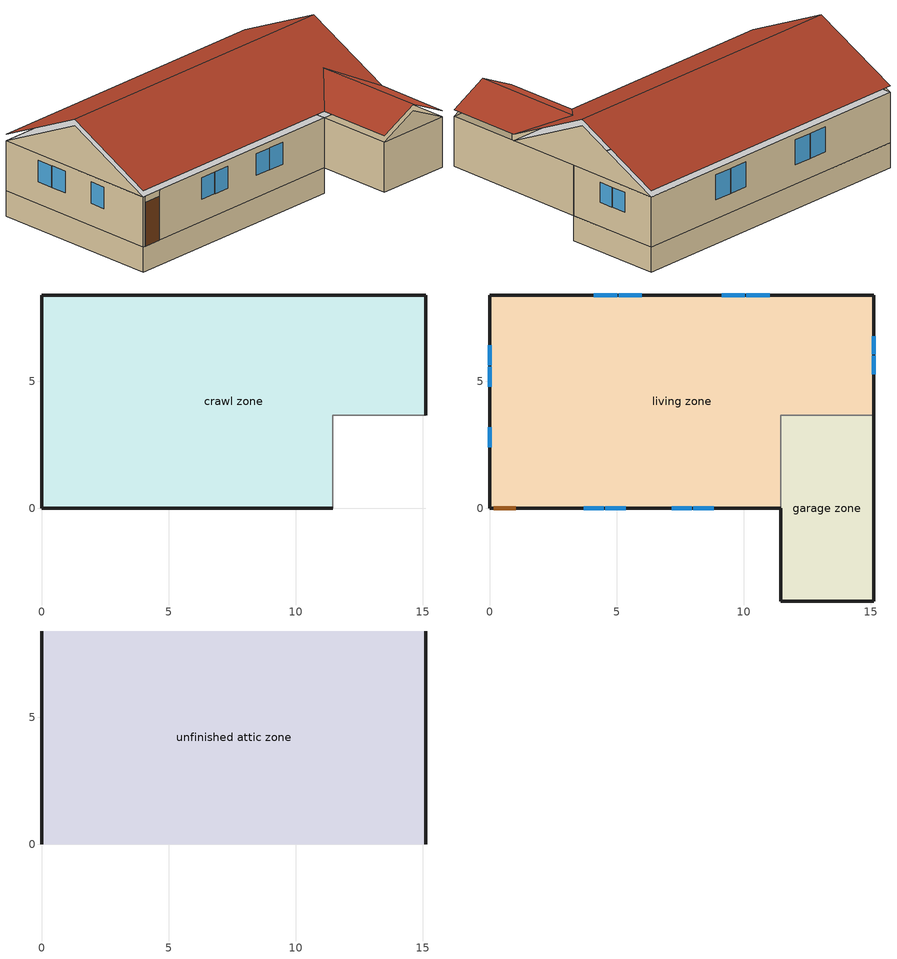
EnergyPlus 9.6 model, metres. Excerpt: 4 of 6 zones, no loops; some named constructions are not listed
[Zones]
crawl zone
 floor foundation (FloorFndGrndCS): 0,0 0,8.39 15.1,8.39 15.1,3.66 11.45,3.66 11.45,0 z-1.22
 wall foundation (WallFndGrndCS): 15.1,3.66 15.1,8.39 0,8.39 0,0 11.45,0 z-1.22:0
 wall adiabatic (WallFndGrndCS): 11.45,0 11.45,3.66 15.1,3.66 z-1.22:0
garage zone
 floor foundation (FloorFndGrndUnfinSlab): 11.45,-3.66 11.45,3.66 15.1,3.66 15.1,-3.66 z0
 wall outside (WallExtUninsUnfin): 11.45,0 11.45,-3.66 15.1,-3.66 15.1,3.66 z0:2.44; 11.45,-3.66,2.44 15.1,-3.66,2.44 13.27,-3.66,3.35
 wall to living zone (WallIntFinInsUnfin Reversed): 15.1,3.66 11.45,3.66 11.45,0 z0:2.44
 roof outside (RoofUnfinUninsExt 1): 11.45,0,2.74 11.45,-3.66,2.74 13.27,-3.66,3.66 13.27,1.83,3.66; 15.1,0,2.74 13.27,1.83,3.66 13.27,-3.66,3.66 15.1,-3.66,2.74
living zone
 floor to crawl zone (FloorCSInsFin Reversed): 0,0 0,8.39 15.1,8.39 15.1,3.66 11.45,3.66 11.45,0 z0
 wall outside (WallExtInsFin): 15.1,3.66 15.1,8.39 0,8.39 0,0 0.13,0 1.05,0 11.45,0 z0:2.44
 window (WindowConstruction): 15.1,5.27 15.1,5.99 / 15.1,6.05 15.1,6.78 z1.17:2.13; 3.69,0 4.48,0 / 4.54,0 5.34,0 / 7.16,0 7.95,0 / 8.01,0 8.8,0 z1.08:2.13; 0,6.41 0,5.62 / 0,5.56 0,4.78 / 0,3.19 0,2.41 z1.09:2.13; 11.01,8.39 10.1,8.39 / 10.04,8.39 9.13,8.39 / 5.98,8.39 5.06,8.39 / 5,8.39 4.09,8.39 z0.92:2.13
 door (Door): 0.15,0 1.02,0 z0:2.13
unfinished attic zone
 floor to garage zone (FloorUnfinUninsUnfin): 15.1,3.66 15.1,0 11.45,0 11.45,3.66 z2.44
 floor to living zone (FloorFinInsUnfinAttic): 15.1,8.39 15.1,3.66 11.45,3.66 11.45,0 0,0 0,8.39 z2.44
 wall outside (WallExtUninsUnfin): 0,4.2,4.54 0,8.39,2.44 0,0,2.44; 15.1,4.2,4.54 15.1,0,2.44 15.1,8.39,2.44
 roof outside (RoofUnfinInsExt): 0,4.2,4.84 15.1,4.2,4.84 15.1,8.39,2.74 0,8.39,2.74; 15.1,4.2,4.84 0,4.2,4.84 0,0,2.74 11.45,0,2.74 13.27,1.83,3.66 15.1,0,2.74
[Material] Roughness=Rough
Name | Thickness {m} | Conductivity {W/m-K} | Density {kg/m3} | Specific Heat {J/kg-K} | Thermal Absorptance | Solar Absorptance | Visible Absorptance
Drywall 0.5 in. | 0.0127 | 0.160291 | 801 | 837.4 | 0.9 | 0.5 | 0.1
Floor Covering | 0.0127 | 0.0433444 | 54.468 | 1339.84 | 0.9 | 0.9 | 0.7
FloorIns | 0.23495 | 2.59817 | 67.691 | 1210.98 | 0.82 | 0.3 | 0.3
FloorUAAdditionalCeilingIns | 0.266954 | 0.0531827 | 16.02 | 1046.75 | 0.9 | 0.7 | 0.7
FloorUATrussandIns | 0.0889 | 0.0555643 | 50.7834 | 1165.1 | 0.9 | 0.5 | 0.9
RoofSheathing | 0.01905 | 0.115458 | 512.64 | 1214.23 | 0.82 | 0.3 | 0.3
WallCMU 1 | 0.1524 | 0.513384 | 1001.12 | 852.065 | 0.82 | 0.3 | 0.82
WallFurring 1 | 0.0508 | 0.0455371 | 110.334 | 1154.52 | 0.82 | 0.3 | 0.82
WallSheathing | 0.0127 | 0.115458 | 512.64 | 1214.23 | 0.82 | 0.3 | 0.3
Wood Floor | 0.015875 | 0.115458 | 544.68 | 1214.23 | 0.9 | 0.7 | 0.7
[Construction]
FloorCSInsFin: FloorIns, RoofSheathing, Wood Floor, Floor Covering
FloorFinInsUnfinAttic Reversed: FloorUAAdditionalCeilingIns, FloorUATrussandIns, Drywall 0.5 in.
WallIntFinInsUnfin: WallSheathing, WallCMU 1, WallFurring 1
[Schedule:Day:Interval]
res mv_1 bath exhaust schedule allday1; res mv_1 bath exhaust schedule allday10; res mv_1 bath exhaust schedule allday11; res mv_1 bath exhaust schedule allday12; res mv_1 bath exhaust schedule allday2; res mv_1 bath exhaust schedule allday3; res mv_1 bath exhaust schedule allday4; res mv_1 bath exhaust schedule allday5; res mv_1 bath exhaust schedule allday6; res mv_1 bath exhaust schedule allday7; res mv_1 bath exhaust schedule allday8; res mv_1 bath exhaust schedule allday9: No, 01:00, 1, 24:00, 0
res mv_1 bath exhaust schedule summer design; res mv_1 range exhaust schedule summer design: No, 24:00, 1
res mv_1 bath exhaust schedule winter design; res mv_1 range exhaust schedule winter design; Schedule Day 14; Schedule Day 15; Schedule Day 18; Schedule Day 19: No, 24:00, 0
res mv_1 range exhaust schedule allday1; res mv_1 range exhaust schedule allday10; res mv_1 range exhaust schedule allday11; res mv_1 range exhaust schedule allday12; res mv_1 range exhaust schedule allday2; res mv_1 range exhaust schedule allday3; res mv_1 range exhaust schedule allday4; res mv_1 range exhaust schedule allday5; res mv_1 range exhaust schedule allday6; res mv_1 range exhaust schedule allday7; res mv_1 range exhaust schedule allday8; res mv_1 range exhaust schedule allday9: No, 17:00, 0, 18:00, 1, 24:00, 0
res nv_1 availability schedule allday1 on; res nv_1 availability schedule allday1 on 1; res nv_1 availability schedule allday1 on 10; res nv_1 availability schedule allday1 on 11; res nv_1 availability schedule allday1 on 2; res nv_1 availability schedule allday1 on 3; res nv_1 availability schedule allday1 on 4; res nv_1 availability schedule allday1 on 5; res nv_1 availability schedule allday1 on 6; res nv_1 availability schedule allday1 on 7; res nv_1 availability schedule allday1 on 8; res nv_1 availability schedule allday1 on 9: No, 01:00, 1, 02:00, 1, 03:00, 1, 04:00, 1, 05:00, 1, 06:00, 1, 07:00, 1, 08:00, 1, 09:00, 1, 10:00, 1, 11:00, 1, 12:00, 1, 13:00, 1, 14:00, 1, 15:00, 1, 16:00, 1, 17:00, 1, 18:00, 1, 19:00, 1, 20:00, 1, 21:00, 1, 22:00, 1, 23:00, 1, 24:00, 1
res nv_1 temp schedule allday1; res nv_1 temp schedule allday10; res nv_1 temp schedule allday11; res nv_1 temp schedule allday12; res nv_1 temp schedule allday2; res nv_1 temp schedule allday3; res nv_1 temp schedule allday4: No, 24:00, 21.6667
res nv_1 temp schedule allday5; res nv_1 temp schedule allday6; res nv_1 temp schedule allday9: No, 24:00, 18.8889
res nv_1 temp schedule allday7; res nv_1 temp schedule allday8: No, 01:00, 18.8889, 10:00, 17.2222, 24:00, 18.8889
[Schedule:Week:Daily]
res mv_1 bath exhaust schedule Week Rule - Jan1-Jan28: res mv_1 bath exhaust schedule allday1, res mv_1 bath exhaust schedule allday1, res mv_1 bath exhaust schedule allday1, res mv_1 bath exhaust schedule allday1, res mv_1 bath exhaust schedule allday1, res mv_1 bath exhaust schedule allday1, res mv_1 bath exhaust schedule allday1, Schedule Day 19, res mv_1 bath exhaust schedule summer design, res mv_1 bath exhaust schedule winter design, Schedule Day 19, Schedule Day 19
res mv_1 bath exhaust schedule Week Rule - Jan29-Feb4: res mv_1 bath exhaust schedule allday1, res mv_1 bath exhaust schedule allday1, res mv_1 bath exhaust schedule allday1, res mv_1 bath exhaust schedule allday2, res mv_1 bath exhaust schedule allday2, res mv_1 bath exhaust schedule allday2, res mv_1 bath exhaust schedule allday2, Schedule Day 19, res mv_1 bath exhaust schedule summer design, res mv_1 bath exhaust schedule winter design, Schedule Day 19, Schedule Day 19
res mv_1 bath exhaust schedule Week Rule - Feb5-Feb25: res mv_1 bath exhaust schedule allday2, res mv_1 bath exhaust schedule allday2, res mv_1 bath exhaust schedule allday2, res mv_1 bath exhaust schedule allday2, res mv_1 bath exhaust schedule allday2, res mv_1 bath exhaust schedule allday2, res mv_1 bath exhaust schedule allday2, Schedule Day 19, res mv_1 bath exhaust schedule summer design, res mv_1 bath exhaust schedule winter design, Schedule Day 19, Schedule Day 19
res mv_1 bath exhaust schedule Week Rule - Feb26-Mar4: res mv_1 bath exhaust schedule allday2, res mv_1 bath exhaust schedule allday2, res mv_1 bath exhaust schedule allday2, res mv_1 bath exhaust schedule allday3, res mv_1 bath exhaust schedule allday3, res mv_1 bath exhaust schedule allday3, res mv_1 bath exhaust schedule allday3, Schedule Day 19, res mv_1 bath exhaust schedule summer design, res mv_1 bath exhaust schedule winter design, Schedule Day 19, Schedule Day 19
res mv_1 bath exhaust schedule Week Rule - Mar5-Mar25: res mv_1 bath exhaust schedule allday3, res mv_1 bath exhaust schedule allday3, res mv_1 bath exhaust schedule allday3, res mv_1 bath exhaust schedule allday3, res mv_1 bath exhaust schedule allday3, res mv_1 bath exhaust schedule allday3, res mv_1 bath exhaust schedule allday3, Schedule Day 19, res mv_1 bath exhaust schedule summer design, res mv_1 bath exhaust schedule winter design, Schedule Day 19, Schedule Day 19
res mv_1 bath exhaust schedule Week Rule - Mar26-Apr1: res mv_1 bath exhaust schedule allday3, res mv_1 bath exhaust schedule allday3, res mv_1 bath exhaust schedule allday3, res mv_1 bath exhaust schedule allday3, res mv_1 bath exhaust schedule allday3, res mv_1 bath exhaust schedule allday3, res mv_1 bath exhaust schedule allday4, Schedule Day 19, res mv_1 bath exhaust schedule summer design, res mv_1 bath exhaust schedule winter design, Schedule Day 19, Schedule Day 19
res mv_1 bath exhaust schedule Week Rule - Apr2-Apr29: res mv_1 bath exhaust schedule allday4, res mv_1 bath exhaust schedule allday4, res mv_1 bath exhaust schedule allday4, res mv_1 bath exhaust schedule allday4, res mv_1 bath exhaust schedule allday4, res mv_1 bath exhaust schedule allday4, res mv_1 bath exhaust schedule allday4, Schedule Day 19, res mv_1 bath exhaust schedule summer design, res mv_1 bath exhaust schedule winter design, Schedule Day 19, Schedule Day 19
res mv_1 bath exhaust schedule Week Rule - Apr30-May6: res mv_1 bath exhaust schedule allday4, res mv_1 bath exhaust schedule allday5, res mv_1 bath exhaust schedule allday5, res mv_1 bath exhaust schedule allday5, res mv_1 bath exhaust schedule allday5, res mv_1 bath exhaust schedule allday5, res mv_1 bath exhaust schedule allday5, Schedule Day 19, res mv_1 bath exhaust schedule summer design, res mv_1 bath exhaust schedule winter design, Schedule Day 19, Schedule Day 19
res mv_1 bath exhaust schedule Week Rule - May7-May27: res mv_1 bath exhaust schedule allday5, res mv_1 bath exhaust schedule allday5, res mv_1 bath exhaust schedule allday5, res mv_1 bath exhaust schedule allday5, res mv_1 bath exhaust schedule allday5, res mv_1 bath exhaust schedule allday5, res mv_1 bath exhaust schedule allday5, Schedule Day 19, res mv_1 bath exhaust schedule summer design, res mv_1 bath exhaust schedule winter design, Schedule Day 19, Schedule Day 19
res mv_1 bath exhaust schedule Week Rule - May28-Jun3: res mv_1 bath exhaust schedule allday5, res mv_1 bath exhaust schedule allday5, res mv_1 bath exhaust schedule allday5, res mv_1 bath exhaust schedule allday5, res mv_1 bath exhaust schedule allday6, res mv_1 bath exhaust schedule allday6, res mv_1 bath exhaust schedule allday6, Schedule Day 19, res mv_1 bath exhaust schedule summer design, res mv_1 bath exhaust schedule winter design, Schedule Day 19, Schedule Day 19
res mv_1 bath exhaust schedule Week Rule - Jun4-Jun24: res mv_1 bath exhaust schedule allday6, res mv_1 bath exhaust schedule allday6, res mv_1 bath exhaust schedule allday6, res mv_1 bath exhaust schedule allday6, res mv_1 bath exhaust schedule allday6, res mv_1 bath exhaust schedule allday6, res mv_1 bath exhaust schedule allday6, Schedule Day 19, res mv_1 bath exhaust schedule summer design, res mv_1 bath exhaust schedule winter design, Schedule Day 19, Schedule Day 19
res mv_1 bath exhaust schedule Week Rule - Jun25-Jul1: res mv_1 bath exhaust schedule allday6, res mv_1 bath exhaust schedule allday6, res mv_1 bath exhaust schedule allday6, res mv_1 bath exhaust schedule allday6, res mv_1 bath exhaust schedule allday6, res mv_1 bath exhaust schedule allday6, res mv_1 bath exhaust schedule allday7, Schedule Day 19, res mv_1 bath exhaust schedule summer design, res mv_1 bath exhaust schedule winter design, Schedule Day 19, Schedule Day 19
res mv_1 bath exhaust schedule Week Rule - Jul2-Jul29: res mv_1 bath exhaust schedule allday7, res mv_1 bath exhaust schedule allday7, res mv_1 bath exhaust schedule allday7, res mv_1 bath exhaust schedule allday7, res mv_1 bath exhaust schedule allday7, res mv_1 bath exhaust schedule allday7, res mv_1 bath exhaust schedule allday7, Schedule Day 19, res mv_1 bath exhaust schedule summer design, res mv_1 bath exhaust schedule winter design, Schedule Day 19, Schedule Day 19
res mv_1 bath exhaust schedule Week Rule - Jul30-Aug5: res mv_1 bath exhaust schedule allday7, res mv_1 bath exhaust schedule allday7, res mv_1 bath exhaust schedule allday8, res mv_1 bath exhaust schedule allday8, res mv_1 bath exhaust schedule allday8, res mv_1 bath exhaust schedule allday8, res mv_1 bath exhaust schedule allday8, Schedule Day 19, res mv_1 bath exhaust schedule summer design, res mv_1 bath exhaust schedule winter design, Schedule Day 19, Schedule Day 19
res mv_1 bath exhaust schedule Week Rule - Aug6-Aug26: res mv_1 bath exhaust schedule allday8, res mv_1 bath exhaust schedule allday8, res mv_1 bath exhaust schedule allday8, res mv_1 bath exhaust schedule allday8, res mv_1 bath exhaust schedule allday8, res mv_1 bath exhaust schedule allday8, res mv_1 bath exhaust schedule allday8, Schedule Day 19, res mv_1 bath exhaust schedule summer design, res mv_1 bath exhaust schedule winter design, Schedule Day 19, Schedule Day 19
res mv_1 bath exhaust schedule Week Rule - Aug27-Sep2: res mv_1 bath exhaust schedule allday8, res mv_1 bath exhaust schedule allday8, res mv_1 bath exhaust schedule allday8, res mv_1 bath exhaust schedule allday8, res mv_1 bath exhaust schedule allday8, res mv_1 bath exhaust schedule allday9, res mv_1 bath exhaust schedule allday9, Schedule Day 19, res mv_1 bath exhaust schedule summer design, res mv_1 bath exhaust schedule winter design, Schedule Day 19, Schedule Day 19
res mv_1 bath exhaust schedule Week Rule - Sep3-Sep30: res mv_1 bath exhaust schedule allday9, res mv_1 bath exhaust schedule allday9, res mv_1 bath exhaust schedule allday9, res mv_1 bath exhaust schedule allday9, res mv_1 bath exhaust schedule allday9, res mv_1 bath exhaust schedule allday9, res mv_1 bath exhaust schedule allday9, Schedule Day 19, res mv_1 bath exhaust schedule summer design, res mv_1 bath exhaust schedule winter design, Schedule Day 19, Schedule Day 19
res mv_1 bath exhaust schedule Week Rule - Oct1-Oct28: res mv_1 bath exhaust schedule allday10, res mv_1 bath exhaust schedule allday10, res mv_1 bath exhaust schedule allday10, res mv_1 bath exhaust schedule allday10, res mv_1 bath exhaust schedule allday10, res mv_1 bath exhaust schedule allday10, res mv_1 bath exhaust schedule allday10, Schedule Day 19, res mv_1 bath exhaust schedule summer design, res mv_1 bath exhaust schedule winter design, Schedule Day 19, Schedule Day 19
res mv_1 bath exhaust schedule Week Rule - Oct29-Nov4: res mv_1 bath exhaust schedule allday10, res mv_1 bath exhaust schedule allday10, res mv_1 bath exhaust schedule allday10, res mv_1 bath exhaust schedule allday11, res mv_1 bath exhaust schedule allday11, res mv_1 bath exhaust schedule allday11, res mv_1 bath exhaust schedule allday11, Schedule Day 19, res mv_1 bath exhaust schedule summer design, res mv_1 bath exhaust schedule winter design, Schedule Day 19, Schedule Day 19
res mv_1 bath exhaust schedule Week Rule - Nov5-Nov25: res mv_1 bath exhaust schedule allday11, res mv_1 bath exhaust schedule allday11, res mv_1 bath exhaust schedule allday11, res mv_1 bath exhaust schedule allday11, res mv_1 bath exhaust schedule allday11, res mv_1 bath exhaust schedule allday11, res mv_1 bath exhaust schedule allday11, Schedule Day 19, res mv_1 bath exhaust schedule summer design, res mv_1 bath exhaust schedule winter design, Schedule Day 19, Schedule Day 19
res mv_1 bath exhaust schedule Week Rule - Nov26-Dec2: res mv_1 bath exhaust schedule allday11, res mv_1 bath exhaust schedule allday11, res mv_1 bath exhaust schedule allday11, res mv_1 bath exhaust schedule allday11, res mv_1 bath exhaust schedule allday11, res mv_1 bath exhaust schedule allday12, res mv_1 bath exhaust schedule allday12, Schedule Day 19, res mv_1 bath exhaust schedule summer design, res mv_1 bath exhaust schedule winter design, Schedule Day 19, Schedule Day 19
res mv_1 bath exhaust schedule Week Rule - Dec3-Dec31: res mv_1 bath exhaust schedule allday12, res mv_1 bath exhaust schedule allday12, res mv_1 bath exhaust schedule allday12, res mv_1 bath exhaust schedule allday12, res mv_1 bath exhaust schedule allday12, res mv_1 bath exhaust schedule allday12, res mv_1 bath exhaust schedule allday12, Schedule Day 19, res mv_1 bath exhaust schedule summer design, res mv_1 bath exhaust schedule winter design, Schedule Day 19, Schedule Day 19
res mv_1 range exhaust schedule Week Rule - Jan1-Jan28: res mv_1 range exhaust schedule allday1, res mv_1 range exhaust schedule allday1, res mv_1 range exhaust schedule allday1, res mv_1 range exhaust schedule allday1, res mv_1 range exhaust schedule allday1, res mv_1 range exhaust schedule allday1, res mv_1 range exhaust schedule allday1, Schedule Day 18, res mv_1 range exhaust schedule summer design, res mv_1 range exhaust schedule winter design, Schedule Day 18, Schedule Day 18
res mv_1 range exhaust schedule Week Rule - Jan29-Feb4: res mv_1 range exhaust schedule allday1, res mv_1 range exhaust schedule allday1, res mv_1 range exhaust schedule allday1, res mv_1 range exhaust schedule allday2, res mv_1 range exhaust schedule allday2, res mv_1 range exhaust schedule allday2, res mv_1 range exhaust schedule allday2, Schedule Day 18, res mv_1 range exhaust schedule summer design, res mv_1 range exhaust schedule winter design, Schedule Day 18, Schedule Day 18
res mv_1 range exhaust schedule Week Rule - Feb5-Feb25: res mv_1 range exhaust schedule allday2, res mv_1 range exhaust schedule allday2, res mv_1 range exhaust schedule allday2, res mv_1 range exhaust schedule allday2, res mv_1 range exhaust schedule allday2, res mv_1 range exhaust schedule allday2, res mv_1 range exhaust schedule allday2, Schedule Day 18, res mv_1 range exhaust schedule summer design, res mv_1 range exhaust schedule winter design, Schedule Day 18, Schedule Day 18
res mv_1 range exhaust schedule Week Rule - Feb26-Mar4: res mv_1 range exhaust schedule allday2, res mv_1 range exhaust schedule allday2, res mv_1 range exhaust schedule allday2, res mv_1 range exhaust schedule allday3, res mv_1 range exhaust schedule allday3, res mv_1 range exhaust schedule allday3, res mv_1 range exhaust schedule allday3, Schedule Day 18, res mv_1 range exhaust schedule summer design, res mv_1 range exhaust schedule winter design, Schedule Day 18, Schedule Day 18
res mv_1 range exhaust schedule Week Rule - Mar5-Mar25: res mv_1 range exhaust schedule allday3, res mv_1 range exhaust schedule allday3, res mv_1 range exhaust schedule allday3, res mv_1 range exhaust schedule allday3, res mv_1 range exhaust schedule allday3, res mv_1 range exhaust schedule allday3, res mv_1 range exhaust schedule allday3, Schedule Day 18, res mv_1 range exhaust schedule summer design, res mv_1 range exhaust schedule winter design, Schedule Day 18, Schedule Day 18
res mv_1 range exhaust schedule Week Rule - Mar26-Apr1: res mv_1 range exhaust schedule allday3, res mv_1 range exhaust schedule allday3, res mv_1 range exhaust schedule allday3, res mv_1 range exhaust schedule allday3, res mv_1 range exhaust schedule allday3, res mv_1 range exhaust schedule allday3, res mv_1 range exhaust schedule allday4, Schedule Day 18, res mv_1 range exhaust schedule summer design, res mv_1 range exhaust schedule winter design, Schedule Day 18, Schedule Day 18
res mv_1 range exhaust schedule Week Rule - Apr2-Apr29: res mv_1 range exhaust schedule allday4, res mv_1 range exhaust schedule allday4, res mv_1 range exhaust schedule allday4, res mv_1 range exhaust schedule allday4, res mv_1 range exhaust schedule allday4, res mv_1 range exhaust schedule allday4, res mv_1 range exhaust schedule allday4, Schedule Day 18, res mv_1 range exhaust schedule summer design, res mv_1 range exhaust schedule winter design, Schedule Day 18, Schedule Day 18
res mv_1 range exhaust schedule Week Rule - Apr30-May6: res mv_1 range exhaust schedule allday4, res mv_1 range exhaust schedule allday5, res mv_1 range exhaust schedule allday5, res mv_1 range exhaust schedule allday5, res mv_1 range exhaust schedule allday5, res mv_1 range exhaust schedule allday5, res mv_1 range exhaust schedule allday5, Schedule Day 18, res mv_1 range exhaust schedule summer design, res mv_1 range exhaust schedule winter design, Schedule Day 18, Schedule Day 18
res mv_1 range exhaust schedule Week Rule - May7-May27: res mv_1 range exhaust schedule allday5, res mv_1 range exhaust schedule allday5, res mv_1 range exhaust schedule allday5, res mv_1 range exhaust schedule allday5, res mv_1 range exhaust schedule allday5, res mv_1 range exhaust schedule allday5, res mv_1 range exhaust schedule allday5, Schedule Day 18, res mv_1 range exhaust schedule summer design, res mv_1 range exhaust schedule winter design, Schedule Day 18, Schedule Day 18
res mv_1 range exhaust schedule Week Rule - May28-Jun3: res mv_1 range exhaust schedule allday5, res mv_1 range exhaust schedule allday5, res mv_1 range exhaust schedule allday5, res mv_1 range exhaust schedule allday5, res mv_1 range exhaust schedule allday6, res mv_1 range exhaust schedule allday6, res mv_1 range exhaust schedule allday6, Schedule Day 18, res mv_1 range exhaust schedule summer design, res mv_1 range exhaust schedule winter design, Schedule Day 18, Schedule Day 18
res mv_1 range exhaust schedule Week Rule - Jun4-Jun24: res mv_1 range exhaust schedule allday6, res mv_1 range exhaust schedule allday6, res mv_1 range exhaust schedule allday6, res mv_1 range exhaust schedule allday6, res mv_1 range exhaust schedule allday6, res mv_1 range exhaust schedule allday6, res mv_1 range exhaust schedule allday6, Schedule Day 18, res mv_1 range exhaust schedule summer design, res mv_1 range exhaust schedule winter design, Schedule Day 18, Schedule Day 18
res mv_1 range exhaust schedule Week Rule - Jun25-Jul1: res mv_1 range exhaust schedule allday6, res mv_1 range exhaust schedule allday6, res mv_1 range exhaust schedule allday6, res mv_1 range exhaust schedule allday6, res mv_1 range exhaust schedule allday6, res mv_1 range exhaust schedule allday6, res mv_1 range exhaust schedule allday7, Schedule Day 18, res mv_1 range exhaust schedule summer design, res mv_1 range exhaust schedule winter design, Schedule Day 18, Schedule Day 18
res mv_1 range exhaust schedule Week Rule - Jul2-Jul29: res mv_1 range exhaust schedule allday7, res mv_1 range exhaust schedule allday7, res mv_1 range exhaust schedule allday7, res mv_1 range exhaust schedule allday7, res mv_1 range exhaust schedule allday7, res mv_1 range exhaust schedule allday7, res mv_1 range exhaust schedule allday7, Schedule Day 18, res mv_1 range exhaust schedule summer design, res mv_1 range exhaust schedule winter design, Schedule Day 18, Schedule Day 18
res mv_1 range exhaust schedule Week Rule - Jul30-Aug5: res mv_1 range exhaust schedule allday7, res mv_1 range exhaust schedule allday7, res mv_1 range exhaust schedule allday8, res mv_1 range exhaust schedule allday8, res mv_1 range exhaust schedule allday8, res mv_1 range exhaust schedule allday8, res mv_1 range exhaust schedule allday8, Schedule Day 18, res mv_1 range exhaust schedule summer design, res mv_1 range exhaust schedule winter design, Schedule Day 18, Schedule Day 18
res mv_1 range exhaust schedule Week Rule - Aug6-Aug26: res mv_1 range exhaust schedule allday8, res mv_1 range exhaust schedule allday8, res mv_1 range exhaust schedule allday8, res mv_1 range exhaust schedule allday8, res mv_1 range exhaust schedule allday8, res mv_1 range exhaust schedule allday8, res mv_1 range exhaust schedule allday8, Schedule Day 18, res mv_1 range exhaust schedule summer design, res mv_1 range exhaust schedule winter design, Schedule Day 18, Schedule Day 18
res mv_1 range exhaust schedule Week Rule - Aug27-Sep2: res mv_1 range exhaust schedule allday8, res mv_1 range exhaust schedule allday8, res mv_1 range exhaust schedule allday8, res mv_1 range exhaust schedule allday8, res mv_1 range exhaust schedule allday8, res mv_1 range exhaust schedule allday9, res mv_1 range exhaust schedule allday9, Schedule Day 18, res mv_1 range exhaust schedule summer design, res mv_1 range exhaust schedule winter design, Schedule Day 18, Schedule Day 18
res mv_1 range exhaust schedule Week Rule - Sep3-Sep30: res mv_1 range exhaust schedule allday9, res mv_1 range exhaust schedule allday9, res mv_1 range exhaust schedule allday9, res mv_1 range exhaust schedule allday9, res mv_1 range exhaust schedule allday9, res mv_1 range exhaust schedule allday9, res mv_1 range exhaust schedule allday9, Schedule Day 18, res mv_1 range exhaust schedule summer design, res mv_1 range exhaust schedule winter design, Schedule Day 18, Schedule Day 18
res mv_1 range exhaust schedule Week Rule - Oct1-Oct28: res mv_1 range exhaust schedule allday10, res mv_1 range exhaust schedule allday10, res mv_1 range exhaust schedule allday10, res mv_1 range exhaust schedule allday10, res mv_1 range exhaust schedule allday10, res mv_1 range exhaust schedule allday10, res mv_1 range exhaust schedule allday10, Schedule Day 18, res mv_1 range exhaust schedule summer design, res mv_1 range exhaust schedule winter design, Schedule Day 18, Schedule Day 18
res mv_1 range exhaust schedule Week Rule - Oct29-Nov4: res mv_1 range exhaust schedule allday10, res mv_1 range exhaust schedule allday10, res mv_1 range exhaust schedule allday10, res mv_1 range exhaust schedule allday11, res mv_1 range exhaust schedule allday11, res mv_1 range exhaust schedule allday11, res mv_1 range exhaust schedule allday11, Schedule Day 18, res mv_1 range exhaust schedule summer design, res mv_1 range exhaust schedule winter design, Schedule Day 18, Schedule Day 18
res mv_1 range exhaust schedule Week Rule - Nov5-Nov25: res mv_1 range exhaust schedule allday11, res mv_1 range exhaust schedule allday11, res mv_1 range exhaust schedule allday11, res mv_1 range exhaust schedule allday11, res mv_1 range exhaust schedule allday11, res mv_1 range exhaust schedule allday11, res mv_1 range exhaust schedule allday11, Schedule Day 18, res mv_1 range exhaust schedule summer design, res mv_1 range exhaust schedule winter design, Schedule Day 18, Schedule Day 18
res mv_1 range exhaust schedule Week Rule - Nov26-Dec2: res mv_1 range exhaust schedule allday11, res mv_1 range exhaust schedule allday11, res mv_1 range exhaust schedule allday11, res mv_1 range exhaust schedule allday11, res mv_1 range exhaust schedule allday11, res mv_1 range exhaust schedule allday12, res mv_1 range exhaust schedule allday12, Schedule Day 18, res mv_1 range exhaust schedule summer design, res mv_1 range exhaust schedule winter design, Schedule Day 18, Schedule Day 18
res mv_1 range exhaust schedule Week Rule - Dec3-Dec31: res mv_1 range exhaust schedule allday12, res mv_1 range exhaust schedule allday12, res mv_1 range exhaust schedule allday12, res mv_1 range exhaust schedule allday12, res mv_1 range exhaust schedule allday12, res mv_1 range exhaust schedule allday12, res mv_1 range exhaust schedule allday12, Schedule Day 18, res mv_1 range exhaust schedule summer design, res mv_1 range exhaust schedule winter design, Schedule Day 18, Schedule Day 18
res nv_1 avail schedule Week Rule - Jan1-Jan28: Schedule Day 15, res nv_1 availability schedule allday1 on, Schedule Day 15, res nv_1 availability schedule allday1 on, Schedule Day 15, res nv_1 availability schedule allday1 on, Schedule Day 15, Schedule Day 15, Schedule Day 15, Schedule Day 15, Schedule Day 15, Schedule Day 15
res nv_1 avail schedule Week Rule - Jan29-Feb4: Schedule Day 15, res nv_1 availability schedule allday1 on, Schedule Day 15, res nv_1 availability schedule allday1 on 1, Schedule Day 15, res nv_1 availability schedule allday1 on 1, Schedule Day 15, Schedule Day 15, Schedule Day 15, Schedule Day 15, Schedule Day 15, Schedule Day 15
res nv_1 avail schedule Week Rule - Feb5-Feb25: Schedule Day 15, res nv_1 availability schedule allday1 on 1, Schedule Day 15, res nv_1 availability schedule allday1 on 1, Schedule Day 15, res nv_1 availability schedule allday1 on 1, Schedule Day 15, Schedule Day 15, Schedule Day 15, Schedule Day 15, Schedule Day 15, Schedule Day 15
res nv_1 avail schedule Week Rule - Feb26-Mar4: Schedule Day 15, res nv_1 availability schedule allday1 on 1, Schedule Day 15, res nv_1 availability schedule allday1 on 2, Schedule Day 15, res nv_1 availability schedule allday1 on 2, Schedule Day 15, Schedule Day 15, Schedule Day 15, Schedule Day 15, Schedule Day 15, Schedule Day 15
res nv_1 avail schedule Week Rule - Mar5-Apr1: Schedule Day 15, res nv_1 availability schedule allday1 on 2, Schedule Day 15, res nv_1 availability schedule allday1 on 2, Schedule Day 15, res nv_1 availability schedule allday1 on 2, Schedule Day 15, Schedule Day 15, Schedule Day 15, Schedule Day 15, Schedule Day 15, Schedule Day 15
res nv_1 avail schedule Week Rule - Apr2-Apr29: Schedule Day 15, res nv_1 availability schedule allday1 on 3, Schedule Day 15, res nv_1 availability schedule allday1 on 3, Schedule Day 15, res nv_1 availability schedule allday1 on 3, Schedule Day 15, Schedule Day 15, Schedule Day 15, Schedule Day 15, Schedule Day 15, Schedule Day 15
res nv_1 avail schedule Week Rule - Apr30-May27: Schedule Day 15, res nv_1 availability schedule allday1 on 4, Schedule Day 15, res nv_1 availability schedule allday1 on 4, Schedule Day 15, res nv_1 availability schedule allday1 on 4, Schedule Day 15, Schedule Day 15, Schedule Day 15, Schedule Day 15, Schedule Day 15, Schedule Day 15
res nv_1 avail schedule Week Rule - May28-Jun3: Schedule Day 15, res nv_1 availability schedule allday1 on 4, Schedule Day 15, res nv_1 availability schedule allday1 on 4, Schedule Day 15, res nv_1 availability schedule allday1 on 5, Schedule Day 15, Schedule Day 15, Schedule Day 15, Schedule Day 15, Schedule Day 15, Schedule Day 15
res nv_1 avail schedule Week Rule - Jun4-Jul1: Schedule Day 15, res nv_1 availability schedule allday1 on 5, Schedule Day 15, res nv_1 availability schedule allday1 on 5, Schedule Day 15, res nv_1 availability schedule allday1 on 5, Schedule Day 15, Schedule Day 15, Schedule Day 15, Schedule Day 15, Schedule Day 15, Schedule Day 15
res nv_1 avail schedule Week Rule - Jul2-Jul29: Schedule Day 15, res nv_1 availability schedule allday1 on 6, Schedule Day 15, res nv_1 availability schedule allday1 on 6, Schedule Day 15, res nv_1 availability schedule allday1 on 6, Schedule Day 15, Schedule Day 15, Schedule Day 15, Schedule Day 15, Schedule Day 15, Schedule Day 15
res nv_1 avail schedule Week Rule - Jul30-Aug5: Schedule Day 15, res nv_1 availability schedule allday1 on 6, Schedule Day 15, res nv_1 availability schedule allday1 on 7, Schedule Day 15, res nv_1 availability schedule allday1 on 7, Schedule Day 15, Schedule Day 15, Schedule Day 15, Schedule Day 15, Schedule Day 15, Schedule Day 15
res nv_1 avail schedule Week Rule - Aug6-Aug26: Schedule Day 15, res nv_1 availability schedule allday1 on 7, Schedule Day 15, res nv_1 availability schedule allday1 on 7, Schedule Day 15, res nv_1 availability schedule allday1 on 7, Schedule Day 15, Schedule Day 15, Schedule Day 15, Schedule Day 15, Schedule Day 15, Schedule Day 15
res nv_1 avail schedule Week Rule - Aug27-Sep2: Schedule Day 15, res nv_1 availability schedule allday1 on 7, Schedule Day 15, res nv_1 availability schedule allday1 on 7, Schedule Day 15, res nv_1 availability schedule allday1 on 8, Schedule Day 15, Schedule Day 15, Schedule Day 15, Schedule Day 15, Schedule Day 15, Schedule Day 15
res nv_1 avail schedule Week Rule - Sep3-Sep30: Schedule Day 15, res nv_1 availability schedule allday1 on 8, Schedule Day 15, res nv_1 availability schedule allday1 on 8, Schedule Day 15, res nv_1 availability schedule allday1 on 8, Schedule Day 15, Schedule Day 15, Schedule Day 15, Schedule Day 15, Schedule Day 15, Schedule Day 15
res nv_1 avail schedule Week Rule - Oct1-Oct28: Schedule Day 15, res nv_1 availability schedule allday1 on 9, Schedule Day 15, res nv_1 availability schedule allday1 on 9, Schedule Day 15, res nv_1 availability schedule allday1 on 9, Schedule Day 15, Schedule Day 15, Schedule Day 15, Schedule Day 15, Schedule Day 15, Schedule Day 15
res nv_1 avail schedule Week Rule - Oct29-Nov4: Schedule Day 15, res nv_1 availability schedule allday1 on 9, Schedule Day 15, res nv_1 availability schedule allday1 on 10, Schedule Day 15, res nv_1 availability schedule allday1 on 10, Schedule Day 15, Schedule Day 15, Schedule Day 15, Schedule Day 15, Schedule Day 15, Schedule Day 15
res nv_1 avail schedule Week Rule - Nov5-Nov25: Schedule Day 15, res nv_1 availability schedule allday1 on 10, Schedule Day 15, res nv_1 availability schedule allday1 on 10, Schedule Day 15, res nv_1 availability schedule allday1 on 10, Schedule Day 15, Schedule Day 15, Schedule Day 15, Schedule Day 15, Schedule Day 15, Schedule Day 15
res nv_1 avail schedule Week Rule - Nov26-Dec2: Schedule Day 15, res nv_1 availability schedule allday1 on 10, Schedule Day 15, res nv_1 availability schedule allday1 on 10, Schedule Day 15, res nv_1 availability schedule allday1 on 11, Schedule Day 15, Schedule Day 15, Schedule Day 15, Schedule Day 15, Schedule Day 15, Schedule Day 15
res nv_1 avail schedule Week Rule - Dec3-Dec31: Schedule Day 15, res nv_1 availability schedule allday1 on 11, Schedule Day 15, res nv_1 availability schedule allday1 on 11, Schedule Day 15, res nv_1 availability schedule allday1 on 11, Schedule Day 15, Schedule Day 15, Schedule Day 15, Schedule Day 15, Schedule Day 15, Schedule Day 15
res nv_1 temp schedule Week Rule - Jan1-Jan28: res nv_1 temp schedule allday1, res nv_1 temp schedule allday1, res nv_1 temp schedule allday1, res nv_1 temp schedule allday1, res nv_1 temp schedule allday1, res nv_1 temp schedule allday1, res nv_1 temp schedule allday1, Schedule Day 14, Schedule Day 14, Schedule Day 14, Schedule Day 14, Schedule Day 14
res nv_1 temp schedule Week Rule - Jan29-Feb4: res nv_1 temp schedule allday1, res nv_1 temp schedule allday1, res nv_1 temp schedule allday1, res nv_1 temp schedule allday2, res nv_1 temp schedule allday2, res nv_1 temp schedule allday2, res nv_1 temp schedule allday2, Schedule Day 14, Schedule Day 14, Schedule Day 14, Schedule Day 14, Schedule Day 14
res nv_1 temp schedule Week Rule - Feb5-Feb25: res nv_1 temp schedule allday2, res nv_1 temp schedule allday2, res nv_1 temp schedule allday2, res nv_1 temp schedule allday2, res nv_1 temp schedule allday2, res nv_1 temp schedule allday2, res nv_1 temp schedule allday2, Schedule Day 14, Schedule Day 14, Schedule Day 14, Schedule Day 14, Schedule Day 14
res nv_1 temp schedule Week Rule - Feb26-Mar4: res nv_1 temp schedule allday2, res nv_1 temp schedule allday2, res nv_1 temp schedule allday2, res nv_1 temp schedule allday3, res nv_1 temp schedule allday3, res nv_1 temp schedule allday3, res nv_1 temp schedule allday3, Schedule Day 14, Schedule Day 14, Schedule Day 14, Schedule Day 14, Schedule Day 14
res nv_1 temp schedule Week Rule - Mar5-Mar25: res nv_1 temp schedule allday3, res nv_1 temp schedule allday3, res nv_1 temp schedule allday3, res nv_1 temp schedule allday3, res nv_1 temp schedule allday3, res nv_1 temp schedule allday3, res nv_1 temp schedule allday3, Schedule Day 14, Schedule Day 14, Schedule Day 14, Schedule Day 14, Schedule Day 14
res nv_1 temp schedule Week Rule - Mar26-Apr1: res nv_1 temp schedule allday3, res nv_1 temp schedule allday3, res nv_1 temp schedule allday3, res nv_1 temp schedule allday3, res nv_1 temp schedule allday3, res nv_1 temp schedule allday3, res nv_1 temp schedule allday4, Schedule Day 14, Schedule Day 14, Schedule Day 14, Schedule Day 14, Schedule Day 14
res nv_1 temp schedule Week Rule - Apr2-Apr29: res nv_1 temp schedule allday4, res nv_1 temp schedule allday4, res nv_1 temp schedule allday4, res nv_1 temp schedule allday4, res nv_1 temp schedule allday4, res nv_1 temp schedule allday4, res nv_1 temp schedule allday4, Schedule Day 14, Schedule Day 14, Schedule Day 14, Schedule Day 14, Schedule Day 14
res nv_1 temp schedule Week Rule - Apr30-May6: res nv_1 temp schedule allday4, res nv_1 temp schedule allday5, res nv_1 temp schedule allday5, res nv_1 temp schedule allday5, res nv_1 temp schedule allday5, res nv_1 temp schedule allday5, res nv_1 temp schedule allday5, Schedule Day 14, Schedule Day 14, Schedule Day 14, Schedule Day 14, Schedule Day 14
res nv_1 temp schedule Week Rule - May7-May27: res nv_1 temp schedule allday5, res nv_1 temp schedule allday5, res nv_1 temp schedule allday5, res nv_1 temp schedule allday5, res nv_1 temp schedule allday5, res nv_1 temp schedule allday5, res nv_1 temp schedule allday5, Schedule Day 14, Schedule Day 14, Schedule Day 14, Schedule Day 14, Schedule Day 14
res nv_1 temp schedule Week Rule - May28-Jun3: res nv_1 temp schedule allday5, res nv_1 temp schedule allday5, res nv_1 temp schedule allday5, res nv_1 temp schedule allday5, res nv_1 temp schedule allday6, res nv_1 temp schedule allday6, res nv_1 temp schedule allday6, Schedule Day 14, Schedule Day 14, Schedule Day 14, Schedule Day 14, Schedule Day 14
res nv_1 temp schedule Week Rule - Jun4-Jun24: res nv_1 temp schedule allday6, res nv_1 temp schedule allday6, res nv_1 temp schedule allday6, res nv_1 temp schedule allday6, res nv_1 temp schedule allday6, res nv_1 temp schedule allday6, res nv_1 temp schedule allday6, Schedule Day 14, Schedule Day 14, Schedule Day 14, Schedule Day 14, Schedule Day 14
res nv_1 temp schedule Week Rule - Jun25-Jul1: res nv_1 temp schedule allday6, res nv_1 temp schedule allday6, res nv_1 temp schedule allday6, res nv_1 temp schedule allday6, res nv_1 temp schedule allday6, res nv_1 temp schedule allday6, res nv_1 temp schedule allday7, Schedule Day 14, Schedule Day 14, Schedule Day 14, Schedule Day 14, Schedule Day 14
res nv_1 temp schedule Week Rule - Jul2-Jul29: res nv_1 temp schedule allday7, res nv_1 temp schedule allday7, res nv_1 temp schedule allday7, res nv_1 temp schedule allday7, res nv_1 temp schedule allday7, res nv_1 temp schedule allday7, res nv_1 temp schedule allday7, Schedule Day 14, Schedule Day 14, Schedule Day 14, Schedule Day 14, Schedule Day 14
res nv_1 temp schedule Week Rule - Jul30-Aug5: res nv_1 temp schedule allday7, res nv_1 temp schedule allday7, res nv_1 temp schedule allday8, res nv_1 temp schedule allday8, res nv_1 temp schedule allday8, res nv_1 temp schedule allday8, res nv_1 temp schedule allday8, Schedule Day 14, Schedule Day 14, Schedule Day 14, Schedule Day 14, Schedule Day 14
res nv_1 temp schedule Week Rule - Aug6-Aug26: res nv_1 temp schedule allday8, res nv_1 temp schedule allday8, res nv_1 temp schedule allday8, res nv_1 temp schedule allday8, res nv_1 temp schedule allday8, res nv_1 temp schedule allday8, res nv_1 temp schedule allday8, Schedule Day 14, Schedule Day 14, Schedule Day 14, Schedule Day 14, Schedule Day 14
res nv_1 temp schedule Week Rule - Aug27-Sep2: res nv_1 temp schedule allday8, res nv_1 temp schedule allday8, res nv_1 temp schedule allday8, res nv_1 temp schedule allday8, res nv_1 temp schedule allday8, res nv_1 temp schedule allday9, res nv_1 temp schedule allday9, Schedule Day 14, Schedule Day 14, Schedule Day 14, Schedule Day 14, Schedule Day 14
res nv_1 temp schedule Week Rule - Sep3-Sep30: res nv_1 temp schedule allday9, res nv_1 temp schedule allday9, res nv_1 temp schedule allday9, res nv_1 temp schedule allday9, res nv_1 temp schedule allday9, res nv_1 temp schedule allday9, res nv_1 temp schedule allday9, Schedule Day 14, Schedule Day 14, Schedule Day 14, Schedule Day 14, Schedule Day 14
res nv_1 temp schedule Week Rule - Oct1-Oct28: res nv_1 temp schedule allday10, res nv_1 temp schedule allday10, res nv_1 temp schedule allday10, res nv_1 temp schedule allday10, res nv_1 temp schedule allday10, res nv_1 temp schedule allday10, res nv_1 temp schedule allday10, Schedule Day 14, Schedule Day 14, Schedule Day 14, Schedule Day 14, Schedule Day 14
res nv_1 temp schedule Week Rule - Oct29-Nov4: res nv_1 temp schedule allday10, res nv_1 temp schedule allday10, res nv_1 temp schedule allday10, res nv_1 temp schedule allday11, res nv_1 temp schedule allday11, res nv_1 temp schedule allday11, res nv_1 temp schedule allday11, Schedule Day 14, Schedule Day 14, Schedule Day 14, Schedule Day 14, Schedule Day 14
res nv_1 temp schedule Week Rule - Nov5-Nov25: res nv_1 temp schedule allday11, res nv_1 temp schedule allday11, res nv_1 temp schedule allday11, res nv_1 temp schedule allday11, res nv_1 temp schedule allday11, res nv_1 temp schedule allday11, res nv_1 temp schedule allday11, Schedule Day 14, Schedule Day 14, Schedule Day 14, Schedule Day 14, Schedule Day 14
res nv_1 temp schedule Week Rule - Nov26-Dec2: res nv_1 temp schedule allday11, res nv_1 temp schedule allday11, res nv_1 temp schedule allday11, res nv_1 temp schedule allday11, res nv_1 temp schedule allday11, res nv_1 temp schedule allday12, res nv_1 temp schedule allday12, Schedule Day 14, Schedule Day 14, Schedule Day 14, Schedule Day 14, Schedule Day 14
res nv_1 temp schedule Week Rule - Dec3-Dec31: res nv_1 temp schedule allday12, res nv_1 temp schedule allday12, res nv_1 temp schedule allday12, res nv_1 temp schedule allday12, res nv_1 temp schedule allday12, res nv_1 temp schedule allday12, res nv_1 temp schedule allday12, Schedule Day 14, Schedule Day 14, Schedule Day 14, Schedule Day 14, Schedule Day 14
[Schedule:Year]
res mv_1 bath exhaust schedule: res mv_1 bath exhaust schedule Week Rule - Jan1-Jan28, 1, 1, 1, 28, res mv_1 bath exhaust schedule Week Rule - Jan29-Feb4, 1, 29, 2, 4, res mv_1 bath exhaust schedule Week Rule - Feb5-Feb25, 2, 5, 2, 25, res mv_1 bath exhaust schedule Week Rule - Feb26-Mar4, 2, 26, 3, 4, res mv_1 bath exhaust schedule Week Rule - Mar5-Mar25, 3, 5, 3, 25, res mv_1 bath exhaust schedule Week Rule - Mar26-Apr1, 3, 26, 4, 1, res mv_1 bath exhaust schedule Week Rule - Apr2-Apr29, 4, 2, 4, 29, res mv_1 bath exhaust schedule Week Rule - Apr30-May6, 4, 30, 5, 6, res mv_1 bath exhaust schedule Week Rule - May7-May27, 5, 7, 5, 27, res mv_1 bath exhaust schedule Week Rule - May28-Jun3, 5, 28, 6, 3, res mv_1 bath exhaust schedule Week Rule - Jun4-Jun24, 6, 4, 6, 24, res mv_1 bath exhaust schedule Week Rule - Jun25-Jul1, 6, 25, 7, 1, res mv_1 bath exhaust schedule Week Rule - Jul2-Jul29, 7, 2, 7, 29, res mv_1 bath exhaust schedule Week Rule - Jul30-Aug5, 7, 30, 8, 5, res mv_1 bath exhaust schedule Week Rule - Aug6-Aug26, 8, 6, 8, 26, res mv_1 bath exhaust schedule Week Rule - Aug27-Sep2, 8, 27, 9, 2, res mv_1 bath exhaust schedule Week Rule - Sep3-Sep30, 9, 3, 9, 30, res mv_1 bath exhaust schedule Week Rule - Oct1-Oct28, 10, 1, 10, 28, res mv_1 bath exhaust schedule Week Rule - Oct29-Nov4, 10, 29, 11, 4, res mv_1 bath exhaust schedule Week Rule - Nov5-Nov25, 11, 5, 11, 25, res mv_1 bath exhaust schedule Week Rule - Nov26-Dec2, 11, 26, 12, 2, res mv_1 bath exhaust schedule Week Rule - Dec3-Dec31, 12, 3, 12, 31
res mv_1 range exhaust schedule: res mv_1 range exhaust schedule Week Rule - Jan1-Jan28, 1, 1, 1, 28, res mv_1 range exhaust schedule Week Rule - Jan29-Feb4, 1, 29, 2, 4, res mv_1 range exhaust schedule Week Rule - Feb5-Feb25, 2, 5, 2, 25, res mv_1 range exhaust schedule Week Rule - Feb26-Mar4, 2, 26, 3, 4, res mv_1 range exhaust schedule Week Rule - Mar5-Mar25, 3, 5, 3, 25, res mv_1 range exhaust schedule Week Rule - Mar26-Apr1, 3, 26, 4, 1, res mv_1 range exhaust schedule Week Rule - Apr2-Apr29, 4, 2, 4, 29, res mv_1 range exhaust schedule Week Rule - Apr30-May6, 4, 30, 5, 6, res mv_1 range exhaust schedule Week Rule - May7-May27, 5, 7, 5, 27, res mv_1 range exhaust schedule Week Rule - May28-Jun3, 5, 28, 6, 3, res mv_1 range exhaust schedule Week Rule - Jun4-Jun24, 6, 4, 6, 24, res mv_1 range exhaust schedule Week Rule - Jun25-Jul1, 6, 25, 7, 1, res mv_1 range exhaust schedule Week Rule - Jul2-Jul29, 7, 2, 7, 29, res mv_1 range exhaust schedule Week Rule - Jul30-Aug5, 7, 30, 8, 5, res mv_1 range exhaust schedule Week Rule - Aug6-Aug26, 8, 6, 8, 26, res mv_1 range exhaust schedule Week Rule - Aug27-Sep2, 8, 27, 9, 2, res mv_1 range exhaust schedule Week Rule - Sep3-Sep30, 9, 3, 9, 30, res mv_1 range exhaust schedule Week Rule - Oct1-Oct28, 10, 1, 10, 28, res mv_1 range exhaust schedule Week Rule - Oct29-Nov4, 10, 29, 11, 4, res mv_1 range exhaust schedule Week Rule - Nov5-Nov25, 11, 5, 11, 25, res mv_1 range exhaust schedule Week Rule - Nov26-Dec2, 11, 26, 12, 2, res mv_1 range exhaust schedule Week Rule - Dec3-Dec31, 12, 3, 12, 31
res nv_1 avail schedule: res nv_1 avail schedule Week Rule - Jan1-Jan28, 1, 1, 1, 28, res nv_1 avail schedule Week Rule - Jan29-Feb4, 1, 29, 2, 4, res nv_1 avail schedule Week Rule - Feb5-Feb25, 2, 5, 2, 25, res nv_1 avail schedule Week Rule - Feb26-Mar4, 2, 26, 3, 4, res nv_1 avail schedule Week Rule - Mar5-Apr1, 3, 5, 4, 1, res nv_1 avail schedule Week Rule - Apr2-Apr29, 4, 2, 4, 29, res nv_1 avail schedule Week Rule - Apr30-May27, 4, 30, 5, 27, res nv_1 avail schedule Week Rule - May28-Jun3, 5, 28, 6, 3, res nv_1 avail schedule Week Rule - Jun4-Jul1, 6, 4, 7, 1, res nv_1 avail schedule Week Rule - Jul2-Jul29, 7, 2, 7, 29, res nv_1 avail schedule Week Rule - Jul30-Aug5, 7, 30, 8, 5, res nv_1 avail schedule Week Rule - Aug6-Aug26, 8, 6, 8, 26, res nv_1 avail schedule Week Rule - Aug27-Sep2, 8, 27, 9, 2, res nv_1 avail schedule Week Rule - Sep3-Sep30, 9, 3, 9, 30, res nv_1 avail schedule Week Rule - Oct1-Oct28, 10, 1, 10, 28, res nv_1 avail schedule Week Rule - Oct29-Nov4, 10, 29, 11, 4, res nv_1 avail schedule Week Rule - Nov5-Nov25, 11, 5, 11, 25, res nv_1 avail schedule Week Rule - Nov26-Dec2, 11, 26, 12, 2, res nv_1 avail schedule Week Rule - Dec3-Dec31, 12, 3, 12, 31
res nv_1 temp schedule: res nv_1 temp schedule Week Rule - Jan1-Jan28, 1, 1, 1, 28, res nv_1 temp schedule Week Rule - Jan29-Feb4, 1, 29, 2, 4, res nv_1 temp schedule Week Rule - Feb5-Feb25, 2, 5, 2, 25, res nv_1 temp schedule Week Rule - Feb26-Mar4, 2, 26, 3, 4, res nv_1 temp schedule Week Rule - Mar5-Mar25, 3, 5, 3, 25, res nv_1 temp schedule Week Rule - Mar26-Apr1, 3, 26, 4, 1, res nv_1 temp schedule Week Rule - Apr2-Apr29, 4, 2, 4, 29, res nv_1 temp schedule Week Rule - Apr30-May6, 4, 30, 5, 6, res nv_1 temp schedule Week Rule - May7-May27, 5, 7, 5, 27, res nv_1 temp schedule Week Rule - May28-Jun3, 5, 28, 6, 3, res nv_1 temp schedule Week Rule - Jun4-Jun24, 6, 4, 6, 24, res nv_1 temp schedule Week Rule - Jun25-Jul1, 6, 25, 7, 1, res nv_1 temp schedule Week Rule - Jul2-Jul29, 7, 2, 7, 29, res nv_1 temp schedule Week Rule - Jul30-Aug5, 7, 30, 8, 5, res nv_1 temp schedule Week Rule - Aug6-Aug26, 8, 6, 8, 26, res nv_1 temp schedule Week Rule - Aug27-Sep2, 8, 27, 9, 2, res nv_1 temp schedule Week Rule - Sep3-Sep30, 9, 3, 9, 30, res nv_1 temp schedule Week Rule - Oct1-Oct28, 10, 1, 10, 28, res nv_1 temp schedule Week Rule - Oct29-Nov4, 10, 29, 11, 4, res nv_1 temp schedule Week Rule - Nov5-Nov25, 11, 5, 11, 25, res nv_1 temp schedule Week Rule - Nov26-Dec2, 11, 26, 12, 2, res nv_1 temp schedule Week Rule - Dec3-Dec31, 12, 3, 12, 31
[Schedule:File]
clothes_dryer_exhaust: File=C:\Users\chmat\Desktop\THESIS\Final Building Models\CSV\bldg0316423.csv; Column Number=12; Rows to Skip at Top=1; Number of Hours of Data=8760; Column Separator=Comma; Interpolate to Timestep=No; Minutes per Item=15
